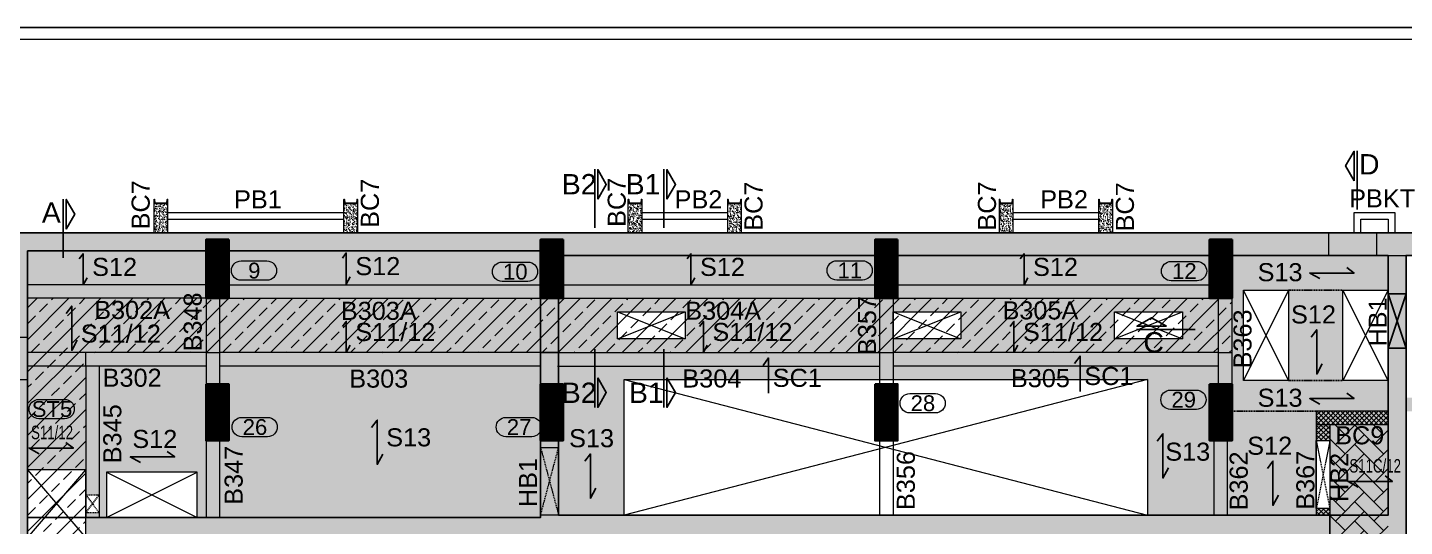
# Model space of a CAD drawing. Header units: millimetres. Extents: x -954 to 225541, y -300291 to -180647.
# Drawn here: x 84765 to 115228, y -205039 to -193996 of the extents above; entities that cross this region are included whole.
import ezdxf
from ezdxf.enums import TextEntityAlignment as Align

# ---------------------------------------------------------------- set-up
doc = ezdxf.new("R2010")
doc.units = ezdxf.units.MM
doc.header["$LTSCALE"] = 100
doc.header["$MEASUREMENT"] = 0
doc.linetypes.add('HIDDEN', pattern=[0.375, 0.25, -0.125])
for name, color, linetype, lineweight in [('+3400 MM SSL', 250, 'Continuous', 9), ('+4200MM SSL', 251, 'Continuous', 9), ('+5200 MM SSL', 250, 'Continuous', 9), ('BEAM', 191, 'Continuous', 20), ('BEAM NO (H)', 121, 'Continuous', 20), ('BEAM NO (V)', 121, 'Continuous', 20), ('COL HATCH', 67, 'Continuous', 25), ('colno', 11, 'Continuous', 15), ('COLUMN', 84, 'Continuous', 30), ('DIM', 8, 'Continuous', 13), ('HATCH', 251, 'Continuous', 9), ('NON STRU. WALL', 3, 'Continuous', 15), ('RET WALL', 31, 'Continuous', 30), ('RET WALL HATCH', 57, 'Continuous', 13), ('SLAB MARK', 241, 'Continuous', 25), ('SLAB NO', 52, 'Continuous', 25), ('SUNK', 251, 'Continuous', 9), ('void', 45, 'Continuous', 18)]:
    doc.layers.add(name, color=color, linetype=linetype, lineweight=lineweight)
for name, color, linetype in [('01_ALL FLOOR PLANS_190205$0$WD-CUTOUT BELOW', 8, 'Continuous'), ('sec', 2, 'Continuous'), ('WD-ELE-1', 2, 'Continuous'), ('WD-RCC SLAB HATCH', 253, 'Continuous')]:
    doc.layers.add(name, color=color, linetype=linetype)
doc.styles.add('ARIAL', font='arial.ttf')
pattern_1 = [(45, (-98996.892, -734137.501), (-8.83883476, 8.83883476), [])]
pattern_2 = [(50, (-47286.1, -571132.81), (107.589027, -9.41282), [11.25, -123.75]), (355, (-47286.1, -571132.81), (-20.8127, 112.82882), [9, -99]), (100.451444, (-47277.14, -571133.6), (86.776327, 103.415999), [9.561029, -105.171317]), (46.1842, (-47286.1, -571102.81), (160.0862, -24.827892), [16.875, -185.625]), (96.635635, (-47272.76, -571104.88), (140.19929, 146.11779), [14.34155, -157.757064]), (351.184164, (-47286.1, -571102.81), (140.19929, 146.11779), [13.5, -148.5]), (21, (-47271.1, -571110.31), (89.536058, -60.392834), [11.25, -123.75]), (326, (-47271.1, -571110.31), (36.4973, 108.772507), [9, -99]), (71.451445, (-47263.64, -571115.34), (126.033357, 48.379673), [9.561029, -105.171317]), (37.5, (-47286.103, -571132.81), (1.8239783, 49.934078), [0, -97.8, 0, -100.5, 0, -99.375]), (7.5, (-47286.103, -571132.81), (39.4604306, 59.161757), [0, -57.3, 0, -95.55, 0, -37.875]), (327.5, (-47319.553, -571132.81), (80.0733654, -3.3832308), [0, -37.5, 0, -117, 0, -155.25]), (317.5, (-47334.55, -571132.81), (87.477925, 15.015747), [0, -48.75, 0, -77.7, 0, -110.25])]

# ---------------------------------------------------------------- blocks, each defined once
blk = doc.blocks.new('A$C4B8E2928')
at = {"layer": 'NON STRU. WALL', "lineweight": 13}
h = blk.add_hatch(dxfattribs=at)
h.set_pattern_fill('AR-CONC', color=8, scale=15, style=0)
h.set_pattern_definition(pattern_2)
h.paths.add_polyline_path([(86750, 8173), (86450, 8173), (86450, 7523), (86750, 7523)])
h = blk.add_hatch(dxfattribs=at)
h.set_pattern_fill('AR-CONC', color=8, scale=15, style=0)
h.set_pattern_definition(pattern_2)
h.paths.add_polyline_path([(90950, 8173), (90650, 8173), (90650, 7523), (90950, 7523)])
h = blk.add_hatch(dxfattribs=at)
h.set_pattern_fill('AR-CONC', color=8, scale=15, style=0)
h.set_pattern_definition(pattern_2)
h.paths.add_polyline_path([(97241, 8173), (96941, 8173), (96941, 7523), (97241, 7523)])
h = blk.add_hatch(dxfattribs=at)
h.set_pattern_fill('AR-CONC', color=8, scale=15, style=0)
h.set_pattern_definition(pattern_2)
h.paths.add_polyline_path([(99441, 8173), (99141, 8173), (99141, 7523), (99441, 7523)])
h = blk.add_hatch(dxfattribs=at)
h.set_pattern_fill('AR-CONC', color=8, scale=15, style=0)
h.set_pattern_definition(pattern_2)
h.paths.add_polyline_path([(105450, 8173), (105150, 8173), (105150, 7523), (105450, 7523)])
h = blk.add_hatch(dxfattribs=at)
h.set_pattern_fill('AR-CONC', color=8, scale=15, style=0)
h.set_pattern_definition(pattern_2)
h.paths.add_polyline_path([(107650, 8173), (107350, 8173), (107350, 7523), (107650, 7523)])
at = {"layer": 'NON STRU. WALL'}
for points in [[(86450, 8173), (86750, 8173), (86750, 7523), (86450, 7523)], [(90650, 8173), (90950, 8173), (90950, 7523), (90650, 7523)], [(96941, 8173), (97241, 8173), (97241, 7523), (96941, 7523)], [(99141, 8173), (99441, 8173), (99441, 7523), (99141, 7523)], [(105150, 8173), (105450, 8173), (105450, 7523), (105150, 7523)], [(107350, 8173), (107650, 8173), (107650, 7523), (107350, 7523)]]:
    blk.add_lwpolyline(points, close=True, dxfattribs=at)

msp = doc.modelspace()

# ---------------------------------------------------------------- hatches: boundary and pattern name
at = {"layer": '+3400 MM SSL'}
h = msp.add_hatch(dxfattribs=at)
h.set_pattern_fill('AR-HBONE', color=256, scale=75, style=0)
h.paths.add_polyline_path([(113578.2, -202788.9), (114865.2, -202788.9), (114865.2, -217638.9), (113578.2, -217638.9)])
at = {"layer": '+4200MM SSL'}
h = msp.add_hatch(dxfattribs=at)
h.set_pattern_fill('ANSI33', color=256, scale=2000, style=0)
h.paths.add_polyline_path([(84765.2, -199988.9), (111415.2, -199988.9), (111415.2, -201188.9), (84765.2, -201188.9)])
h = msp.add_hatch(dxfattribs=at)
h.set_pattern_fill('ANSI33', color=256, scale=2000, style=0)
h.paths.add_polyline_path([(84765.2, -201188.9), (86052.2, -201188.9), (86052.2, -213838.9), (84765.2, -213838.9)])
at = {"layer": '+5200 MM SSL', "lineweight": 13}
h = msp.add_hatch(dxfattribs=at)
h.set_pattern_fill('DOTS', color=5, scale=2000)
h.set_pattern_definition([(0, (-164400.5, -6e-10), (62.5, 125), [0, -125])])
h.paths.add_polyline_path([(122040.2, -202338.9), (121990.2, -202338.9), (121990.2, -201938.9), (123175.2, -201938.9), (123175.2, -199438.9), (125975.2, -199438.9), (125975.2, -201938.9), (126975.2, -201938.9), (126975.2, -198938.9), (118715.2, -198938.9), (118715.2, -199038.9), (118365.2, -199038.9), (118315.2, -199089.7), (118315.2, -202188.9), (115265.2, -202188.9), (115265.2, -199038.9), (96115.2, -199038.9), (96115.2, -198938.9), (84765.2, -198938.9), (84765.2, -203788.9), (86052.2, -203788.9), (86052.2, -205288.9), (84765.2, -205288.9), (84765.2, -207788.9), (86052.2, -207788.9), (86052.2, -209288.9), (84765.2, -209288.9), (84765.2, -211888.9), (86052.2, -211888.9), (86052.2, -213388.9), (84765.2, -213388.9), (84765.2, -229088.9), (88715.2, -229088.9), (88715.2, -230488.9), (91910.2, -230488.9), (91910.2, -230888.9), (91910.2, -233750.2), (92070.3, -234071.6), (94649.8, -232787.3), (96693, -236889.5), (100900.2, -234795), (103533.4, -240074.7), (110064.8, -236823), (109797.4, -236285.9), (110513.6, -235929.3), (110781, -236466.4), (116510.2, -233614.1), (116175.9, -232942.7), (118593, -231739.3), (118867.2, -233027.7), (119160.7, -232965.2), (118525.6, -229982.1), (122340.2, -229170.1), (122121.5, -228143.1), (123295.2, -227893.2), (124148.9, -231903.4), (124540.1, -231820.1), (124352.7, -230939.8), (126308.9, -230523.4), (126496.3, -231403.7), (126975.2, -231301.7), (126975.2, -225613.9), (126675.2, -225613.9), (126675.2, -225313.9), (126975.2, -225313.9), (126975.2, -225163.9), (122040.2, -225163.9), (122040.2, -222738.9), (121940.2, -222738.9), (121940.2, -220038.9), (122040.2, -220038.9)])
h.paths.add_polyline_path([(94035.2, -221063.9), (94835.2, -221063.9), (94835.2, -221413.9), (94035.2, -221413.9)], flags=16)
h.paths.add_polyline_path([(96115.2, -217638.9), (96115.2, -216138.9), (96515.2, -216138.9), (96515.2, -217638.9)], flags=16)
h.paths.add_polyline_path([(96115.2, -213938.9), (96115.2, -212738.9), (96515.2, -212738.9), (96515.2, -213938.9)], flags=16)
h.paths.add_polyline_path([(97965.2, -217638.9), (97965.2, -212583.9), (113278.2, -212583.9), (113278.2, -212138.9), (113578.2, -212138.9), (113578.2, -213638.9), (113278.2, -213638.9), (113278.2, -215138.9), (113578.2, -215138.9), (113578.2, -216638.9), (113278.2, -216638.9), (113278.2, -216258.9), (108128.2, -216258.9), (108128.2, -217638.9)], flags=16)
h.paths.add_polyline_path([(88515.2, -212638.9), (86515.2, -212638.9), (86515.2, -211638.9), (88515.2, -211638.9)], flags=16)
h.paths.add_polyline_path([(86352.2, -212838.9), (86052.2, -212838.9), (86052.2, -212438.9), (86352.2, -212438.9)], flags=16)
h.paths.add_polyline_path([(93840.2, -225588.9), (96115.2, -225588.9), (96115.2, -227738.9), (93840.2, -227738.9)], flags=16)
h.paths.add_polyline_path([(96515.2, -225588.9), (98790.2, -225588.9), (98790.2, -227738.9), (96515.2, -227738.9)], flags=16)
h.paths.add_polyline_path([(97965.2, -211188.9), (97965.2, -206183.9), (113278.2, -206183.9), (113278.2, -206688.9), (113578.2, -206688.9), (113578.2, -208188.9), (113278.2, -208188.9), (113278.2, -209688.9), (113578.2, -209688.9), (113578.2, -211188.9), (113278.2, -211188.9)], flags=16)
h.paths.add_polyline_path([(96115.2, -208438.9), (96115.2, -206938.9), (96515.2, -206938.9), (96515.2, -208438.9)], flags=16)
h.paths.add_polyline_path([(86352.2, -208738.9), (86052.2, -208738.9), (86052.2, -208338.9), (86352.2, -208338.9)], flags=16)
h.paths.add_polyline_path([(96515.2, -229088.9), (97715.2, -229088.9), (97715.2, -230288.9), (96515.2, -230288.9), (96515.2, -229888.9), (96115.2, -229888.9), (96115.2, -229488.9), (96515.2, -229488.9)], flags=16)
h.paths.add_polyline_path([(88515.2, -206238.9), (86515.2, -206238.9), (86515.2, -205238.9), (88515.2, -205238.9)], flags=16)
h.paths.add_polyline_path([(103905.2, -221063.9), (104705.2, -221063.9), (104705.2, -221413.9), (103905.2, -221413.9)], flags=16)
h.paths.add_polyline_path([(88515.2, -204838.9), (86515.2, -204838.9), (86515.2, -203838.9), (88515.2, -203838.9)], flags=16)
h.paths.add_polyline_path([(96115.2, -204788.9), (96115.2, -203288.9), (96515.2, -203288.9), (96515.2, -204788.9)], flags=16)
h.paths.add_polyline_path([(86352.2, -204738.9), (86052.2, -204738.9), (86052.2, -204338.9), (86352.2, -204338.9)], flags=16)
h.paths.add_polyline_path([(97965.2, -204788.9), (97965.2, -201788.9), (103776.7, -201788.9), (109542.7, -201788.9), (109542.7, -204788.9)], flags=16)
h.paths.add_polyline_path([(106315.2, -225588.9), (108590.2, -225588.9), (108590.2, -227738.9), (106315.2, -227738.9)], flags=16)
h.paths.add_polyline_path([(104715.2, -229088.9), (105015.2, -229088.9), (105015.2, -228788.9), (105415.2, -228788.9), (105415.2, -229088.9), (105915.2, -229088.9), (105915.2, -230288.9), (104715.2, -230288.9)], flags=16)
h.paths.add_polyline_path([(109215.2, -221063.9), (110015.2, -221063.9), (110015.2, -221413.9), (109215.2, -221413.9)], flags=16)
h.paths.add_polyline_path([(97815.2, -200888.9), (97815.2, -200288.9), (99315.2, -200288.9), (99315.2, -200888.9)], flags=16)
h.paths.add_polyline_path([(108515.2, -229088.9), (108815.2, -229088.9), (108815.2, -228788.9), (109215.2, -228788.9), (109215.2, -229088.9), (109715.2, -229088.9), (109715.2, -230288.9), (108515.2, -230288.9)], flags=16)
h.paths.add_polyline_path([(103915.2, -200888.9), (103915.2, -200288.9), (105415.2, -200288.9), (105415.2, -200888.9)], flags=16)
h.paths.add_polyline_path([(114065.2, -216073.9), (114065.2, -215073.9), (114865.2, -215073.9), (114865.2, -215373.9), (115265.2, -215373.9), (115265.2, -212288.9), (118315.2, -212288.9), (118315.2, -216888.4), (118315.5, -216888.9), (115265.2, -216888.9), (115265.2, -215773.9), (114865.2, -215773.9), (114865.2, -216073.9)], flags=16)
h.paths.add_polyline_path([(104047.3, -238310.9), (104136.8, -238266.3), (104181.3, -238355.8), (104091.8, -238400.4)], flags=16)
h.paths.add_polyline_path([(114065.2, -209013.9), (114065.2, -208013.9), (114865.2, -208013.9), (114865.2, -208313.9), (115265.2, -208313.9), (115265.2, -207388.9), (118315.2, -207388.9), (118315.2, -211988.9), (115265.2, -211988.9), (115265.2, -208713.9), (114865.2, -208713.9), (114865.2, -209013.9)], flags=16)
h.paths.add_polyline_path([(108815.2, -200888.9), (108815.2, -200288.9), (110315.2, -200288.9), (110315.2, -200888.9)], flags=16)
h.paths.add_polyline_path([(114065.2, -206288.9), (114065.2, -205288.9), (114865.2, -205288.9), (115265.2, -205343.9), (115265.2, -202488.9), (118315.2, -202488.9), (118315.2, -207088.9), (115265.2, -207088.9), (115265.2, -205743.9), (114865.2, -205743.9), (114865.2, -206288.9)], flags=16)
h.paths.add_polyline_path([(113278.2, -204638.9), (113278.2, -203138.9), (113578.2, -203138.9), (113578.2, -204638.9)], flags=16)
h.paths.add_polyline_path([(111665.2, -201808.9), (111665.2, -199808.9), (112665.2, -199808.9), (112665.2, -201808.9)], flags=16)
h.paths.add_polyline_path([(118615.2, -213018.9), (118615.2, -212018.9), (119115.2, -212018.9), (119115.2, -213018.9)], flags=16)
h.paths.add_polyline_path([(113865.2, -201808.9), (113865.2, -199808.9), (114865.2, -199808.9), (114865.2, -201808.9)], flags=16)
h.paths.add_polyline_path([(118615.2, -209163.9), (118615.2, -208163.9), (119115.2, -208163.9), (119115.2, -209163.9)], flags=16)
h.paths.add_polyline_path([(118307, -228955.1), (119480.7, -228705.3), (119636.9, -229438.8), (118463.2, -229688.7)], flags=16)
h.paths.add_polyline_path([(118615.2, -205298.9), (118615.2, -204298.9), (119115.2, -204298.9), (119115.2, -205298.9)], flags=16)
h.paths.add_polyline_path([(119627.4, -228674), (120654.4, -228455.4), (120810.6, -229189), (119783.6, -229407.6)], flags=16)
h.paths.add_polyline_path([(120801.1, -228424.2), (121828.1, -228205.6), (121984.3, -228939.1), (120957.3, -229157.7)], flags=16)
at = {"layer": 'COL HATCH'}
h = msp.add_hatch(dxfattribs=at)
h.set_pattern_fill('ANSI31', color=256, scale=100, style=0)
h.set_pattern_definition(pattern_1)
h.paths.add_polyline_path([(89215.2, -198688.9), (88715.2, -198688.9), (88715.2, -199988.9), (89215.2, -199988.9)])
h = msp.add_hatch(dxfattribs=at)
h.set_pattern_fill('ANSI31', color=256, scale=100, style=0)
h.set_pattern_definition(pattern_1)
h.paths.add_polyline_path([(96615.2, -198688.9), (96115.2, -198688.9), (96115.2, -199988.9), (96615.2, -199988.9)])
h = msp.add_hatch(dxfattribs=at)
h.set_pattern_fill('ANSI31', color=256, scale=100, style=0)
h.set_pattern_definition(pattern_1)
h.paths.add_polyline_path([(104015.2, -198688.9), (103515.2, -198688.9), (103515.2, -199988.9), (104015.2, -199988.9)])
h = msp.add_hatch(dxfattribs=at)
h.set_pattern_fill('ANSI31', color=256, scale=100, style=0)
h.set_pattern_definition(pattern_1)
h.paths.add_polyline_path([(111415.2, -198688.9), (110915.2, -198688.9), (110915.2, -199988.9), (111415.2, -199988.9)])
h = msp.add_hatch(dxfattribs=at)
h.set_pattern_fill('ANSI31', color=256, scale=100, style=0)
h.set_pattern_definition(pattern_1)
h.paths.add_polyline_path([(88715.2, -201888.9), (89215.2, -201888.9), (89215.2, -203138.9), (88715.2, -203138.9)])
h = msp.add_hatch(dxfattribs=at)
h.set_pattern_fill('ANSI31', color=256, scale=100, style=0)
h.set_pattern_definition(pattern_1)
h.paths.add_polyline_path([(96115.2, -201888.9), (96615.2, -201888.9), (96615.2, -203138.9), (96115.2, -203138.9)])
h = msp.add_hatch(dxfattribs=at)
h.set_pattern_fill('ANSI31', color=256, scale=100, style=0)
h.set_pattern_definition(pattern_1)
h.paths.add_polyline_path([(103515.2, -201888.9), (104015.2, -201888.9), (104015.2, -203138.9), (103515.2, -203138.9)])
h = msp.add_hatch(dxfattribs=at)
h.set_pattern_fill('ANSI31', color=256, scale=100, style=0)
h.set_pattern_definition(pattern_1)
h.paths.add_polyline_path([(110915.2, -201888.9), (111415.2, -201888.9), (111415.2, -203138.9), (110915.2, -203138.9)])
at = {"layer": 'HATCH'}
h = msp.add_hatch(dxfattribs=at)
h.set_pattern_fill('ANSI37', color=256, scale=600, style=0)
h.paths.add_polyline_path([(113278.2, -203138.9), (113278.2, -202488.9), (114865.2, -202488.9), (114865.2, -202788.9), (113578.2, -202788.9), (113578.2, -203138.9)])
h = msp.add_hatch(dxfattribs=at)
h.set_pattern_fill('ANSI37', color=256, scale=600, style=0)
h.paths.add_polyline_path([(113278.2, -204638.9), (113578.2, -204638.9), (113578.2, -204788.9), (113278.2, -204788.9)])
at = {"layer": 'RET WALL HATCH'}
h = msp.add_hatch(dxfattribs=at)
h.set_pattern_fill('ANSI33', color=256, scale=1000, style=0)
h.set_pattern_definition([(45, (180198, 657046.5), (-176.776695, 176.776695), []), (45, (180374.77, 657046.5), (-176.776695, 176.776695), [125, -62.5])])
h.paths.add_polyline_path([(114865.2, -211188.9), (96515.2, -211188.9), (96515.2, -205288.9), (114865.2, -205288.9)], flags=16)
h.paths.add_polyline_path([(114865.2, -204788.9), (96515.2, -204788.9), (96515.2, -199038.9), (114865.2, -199038.9)], flags=16)
h.paths.add_polyline_path([(114865.2, -211688.9), (114865.2, -217638.9), (96515.2, -217638.9), (96515.2, -211688.9)], flags=16)
h.paths.add_polyline_path([(114865.2, -218038.9), (114865.2, -230488.9), (106315.2, -230488.9), (106315.2, -218038.9)], flags=16)
h.paths.add_polyline_path([(105915.2, -218038.9), (105915.2, -230488.9), (96515.2, -230488.9), (96515.2, -218038.9)], flags=16)
h.paths.add_polyline_path([(96115.2, -211238.9), (84765.2, -211238.9), (84765.2, -211638.9), (96115.2, -211638.9), (96115.2, -217638.9), (84765.2, -217638.9), (84765.2, -218038.9), (96115.2, -218038.9), (96115.2, -230488.9), (84765.2, -230488.9), (84765.2, -198938.9), (96115.2, -198938.9), (96115.2, -204838.9), (84765.2, -204838.9), (84765.2, -205238.9), (96115.2, -205238.9)], flags=16)
h.paths.add_polyline_path([(100720.6, -235331.2), (103171.9, -240254.7), (99322.5, -242171.2), (96871.3, -237247.6)], flags=16)
h.paths.add_polyline_path([(94470.6, -233323.2), (96331.3, -237060.5), (98964.5, -242349.4), (88490.7, -247563.9), (83997.2, -238538.2), (92443.2, -234332.7)], flags=16)
h.paths.add_polyline_path([(84765.2, -205238.9), (84765.2, -204838.9), (86052.2, -204838.9), (86052.2, -205238.9)], flags=16)
h.paths.add_polyline_path([(96515.2, -201188.9), (96115.2, -201188.9), (96115.2, -199038.9), (96515.2, -199038.9)], flags=16)
h.paths.add_polyline_path([(96115.2, -230488.9), (96115.2, -229088.9), (96515.2, -229088.9), (96515.2, -230488.9)], flags=16)
h.paths.add_polyline_path([(106315.2, -229088.9), (106315.2, -230488.9), (105915.2, -230488.9), (105915.2, -229088.9)], flags=16)
h.paths.add_polyline_path([(94716.9, -233817.5), (95074.7, -233639.3), (94650.2, -232786.4), (83461.5, -238359.9), (88310.9, -248100.3), (100127.4, -242217.3), (99949.2, -241859.2), (99949.3, -241859.2), (100127.4, -242217.3), (116940, -233846.9), (127375.2, -231625.5), (127375.2, -198538.9), (84365.2, -198538.9), (84365.2, -230888.9), (98715.2, -230888.9), (98715.2, -230488.9), (101415.2, -230488.9), (101415.2, -230888.9), (115265.2, -230888.9), (115265.2, -199038.9), (118715.2, -199038.9), (118715.2, -198938.9), (126975.2, -198938.9), (126975.2, -231301.7), (116807.1, -233466.2), (103533.4, -240074.7), (100900.4, -234794.8), (96693, -236889.5), (96033, -235564), (95674.9, -235742.3), (95006.2, -234399.5), (95364.3, -234221.3), (95364.3, -234221.3), (95006.5, -234399.4)])
at = {"layer": 'WD-RCC SLAB HATCH', "ltscale": 1000}
h = msp.add_hatch(dxfattribs=at)
h.set_pattern_fill('ANSI31', color=256, scale=45, angle=-90)
h.set_pattern_definition([(315, (-801943.1566, -124663.138), (3.977475644, 3.977475644), [])])
h.paths.add_polyline_path([(87865.2, -197888.9), (87865.2, -197801.9, 0.4142136), (87862.2, -197798.9), (87859.1, -197798.9, 0.3816891), (87856.1, -197801.6), (87847.7, -197876.5, -0.3816891), (87842.7, -197880.9), (87587.6, -197880.9, -0.3816891), (87582.7, -197876.5), (87574.2, -197801.6, 0.3816891), (87571.2, -197798.9), (87568.2, -197798.9, 0.4142136), (87565.2, -197801.9), (87565.2, -197888.9)])
h = msp.add_hatch(dxfattribs=at)
h.set_pattern_fill('ANSI31', color=256, scale=45, angle=-90)
h.set_pattern_definition([(315, (-797743.1566, -124663.138), (3.977475644, 3.977475644), [])])
h.paths.add_polyline_path([(92065.2, -197888.9), (92065.2, -197801.9, 0.4142136), (92062.2, -197798.9), (92059.1, -197798.9, 0.3816891), (92056.1, -197801.6), (92047.7, -197876.5, -0.3816891), (92042.7, -197880.9), (91787.6, -197880.9, -0.3816891), (91782.7, -197876.5), (91774.2, -197801.6, 0.3816891), (91771.2, -197798.9), (91768.2, -197798.9, 0.4142136), (91765.2, -197801.9), (91765.2, -197888.9)])
h = msp.add_hatch(dxfattribs=at)
h.set_pattern_fill('ANSI31', color=256, scale=45, angle=-90)
h.set_pattern_definition([(315, (-791452.02, -124663.138), (3.977475644, 3.977475644), [])])
h.paths.add_polyline_path([(98356.3, -197888.9), (98356.3, -197801.9, 0.4142136), (98353.3, -197798.9), (98350.2, -197798.9, 0.3816891), (98347.2, -197801.6), (98338.8, -197876.5, -0.3816891), (98333.8, -197880.9), (98078.8, -197880.9, -0.3816891), (98073.8, -197876.5), (98065.3, -197801.6, 0.3816891), (98062.4, -197798.9), (98059.3, -197798.9, 0.4142136), (98056.3, -197801.9), (98056.3, -197888.9)])
h = msp.add_hatch(dxfattribs=at)
h.set_pattern_fill('ANSI31', color=256, scale=45, angle=-90)
h.set_pattern_definition([(315, (-789252.02, -124663.138), (3.977475644, 3.977475644), [])])
h.paths.add_polyline_path([(100556.3, -197888.9), (100556.3, -197801.9, 0.4142136), (100553.3, -197798.9), (100550.2, -197798.9, 0.3816891), (100547.2, -197801.6), (100538.8, -197876.5, -0.3816891), (100533.8, -197880.9), (100278.8, -197880.9, -0.3816891), (100273.8, -197876.5), (100265.3, -197801.6, 0.3816891), (100262.4, -197798.9), (100259.3, -197798.9, 0.4142136), (100256.3, -197801.9), (100256.3, -197888.9)])
h = msp.add_hatch(dxfattribs=at)
h.set_pattern_fill('ANSI31', color=256, scale=45, angle=-90)
h.set_pattern_definition([(315, (-783243.1566, -124663.138), (3.977475644, 3.977475644), [])])
h.paths.add_polyline_path([(106565.2, -197888.9), (106565.2, -197801.9, 0.4142136), (106562.2, -197798.9), (106559.1, -197798.9, 0.3816891), (106556.1, -197801.6), (106547.7, -197876.5, -0.3816891), (106542.7, -197880.9), (106287.6, -197880.9, -0.3816891), (106282.7, -197876.5), (106274.2, -197801.6, 0.3816891), (106271.2, -197798.9), (106268.2, -197798.9, 0.4142136), (106265.2, -197801.9), (106265.2, -197888.9)])
h = msp.add_hatch(dxfattribs=at)
h.set_pattern_fill('ANSI31', color=256, scale=45, angle=-90)
h.set_pattern_definition([(315, (-781043.1566, -124663.138), (3.977475644, 3.977475644), [])])
h.paths.add_polyline_path([(108765.2, -197888.9), (108765.2, -197801.9, 0.4142136), (108762.2, -197798.9), (108759.1, -197798.9, 0.3816891), (108756.1, -197801.6), (108747.7, -197876.5, -0.3816891), (108742.7, -197880.9), (108487.6, -197880.9, -0.3816891), (108482.7, -197876.5), (108474.2, -197801.6, 0.3816891), (108471.2, -197798.9), (108468.2, -197798.9, 0.4142136), (108465.2, -197801.9), (108465.2, -197888.9)])

# ---------------------------------------------------------------- linework, layer by layer
at = {"layer": '+5200 MM SSL', "lineweight": 0}
msp.add_line((96615.2, -198938.9), (96615.2, -199038.9), dxfattribs=at)
at = {"layer": '+5200 MM SSL'}
msp.add_line((88715.2, -201188.9), (89015.2, -201188.9), dxfattribs=at)
at = {"layer": '+5200 MM SSL', "color": 5}
msp.add_lwpolyline([(91910.2, -230888.9), (91910.2, -230488.9), (84765.2, -230488.9), (84765.2, -198938.9), (96115.2, -198938.9), (96115.2, -199038.9), (118715.2, -199038.9)], dxfattribs=at)
at = {"color": 5}
msp.add_lwpolyline([(-953.5, -300291), (149541.8, -300291), (149541.8, -193995.9), (-953.5, -193995.9)], close=True, dxfattribs=at)
at = {"layer": '01_ALL FLOOR PLANS_190205$0$WD-CUTOUT BELOW'}
msp.add_lwpolyline([(115265.2, -199888.9), (114865.2, -199888.9), (114865.2, -201088.9), (115265.2, -201088.9)], close=True, dxfattribs=at)
for points in [[(115265.2, -199888.9), (114865.2, -201088.9)], [(115265.2, -201088.9), (114865.2, -199888.9)]]:
    msp.add_lwpolyline(points, dxfattribs=at)
at = {"layer": 'BEAM'}
for p, q in [((98056.3, -197888.9), (98356.3, -197888.9)), ((87865.2, -198088.9), (91765.2, -198088.9)), ((87865.2, -198238.9), (91765.2, -198238.9)), ((98356.3, -198088.9), (100256.3, -198088.9)), ((98356.3, -198238.9), (100256.3, -198238.9)), ((106565.2, -198088.9), (108465.2, -198088.9)), ((106565.2, -198238.9), (108465.2, -198238.9)), ((88715.2, -199688.9), (84765.2, -199688.9)), ((89215.2, -199688.9), (96115.2, -199688.9)), ((96615.2, -199688.9), (103515.2, -199688.9)), ((104015.2, -199688.9), (110915.2, -199688.9)), ((88715.2, -199988.9), (84765.2, -199988.9)), ((88715.2, -199988.9), (88715.2, -201888.9)), ((89015.2, -199988.9), (89015.2, -201888.9)), ((89215.2, -199988.9), (96115.2, -199988.9)), ((96615.2, -199988.9), (103515.2, -199988.9)), ((103615.2, -199988.9), (103615.2, -201888.9)), ((103915.2, -199988.9), (103915.2, -201888.9)), ((104015.2, -199988.9), (110915.2, -199988.9)), ((111115.2, -201888.9), (111115.2, -199988.9)), ((111415.2, -201888.9), (111415.2, -199988.9)), ((88715.2, -201188.9), (84765.2, -201188.9)), ((86052.2, -201488.9), (86052.2, -201188.9)), ((88715.2, -201188.9), (89015.2, -201188.9)), ((96115.2, -201188.9), (89015.2, -201188.9)), ((96488.1, -201188.9), (103615.2, -201188.9)), ((103615.2, -201188.9), (103915.2, -201188.9)), ((111115.2, -201188.9), (103915.2, -201188.9)), ((111115.2, -201188.9), (111415.2, -201188.9)), ((88715.2, -201488.9), (84765.2, -201488.9)), ((86052.2, -201488.9), (86052.2, -204838.9)), ((86352.2, -201488.9), (86352.2, -204838.9)), ((96115.2, -201488.9), (89015.2, -201488.9)), ((96488.1, -201488.9), (103615.2, -201488.9)), ((111115.2, -201488.9), (103915.2, -201488.9)), ((114865.2, -202488.9), (113278.2, -202488.9)), ((113278.2, -202488.9), (113278.2, -204788.9)), ((114865.2, -202788.9), (113278.2, -202788.9)), ((113578.2, -202788.9), (113578.2, -204788.9)), ((88715.2, -203138.9), (88715.2, -204838.9)), ((89015.2, -203138.9), (89015.2, -204838.9)), ((103615.2, -203138.9), (103615.2, -204788.9)), ((103915.2, -203138.9), (103915.2, -204788.9)), ((111015.2, -204788.9), (111015.2, -203138.9)), ((111315.2, -204788.9), (111315.2, -203138.9))]:
    msp.add_line(p, q, dxfattribs=at)
for points in [[(87565.2, -198538.9), (87565.2, -197888.9)], [(87565.2, -197888.9), (87865.2, -197888.9)], [(87865.2, -197888.9), (87865.2, -198538.9)], [(91765.2, -198538.9), (91765.2, -197888.9)], [(91765.2, -197888.9), (92065.2, -197888.9)], [(92065.2, -197888.9), (92065.2, -198538.9)], [(98056.3, -198538.9), (98056.3, -197888.9)], [(98356.3, -197888.9), (98356.3, -198538.9)], [(100256.3, -198538.9), (100256.3, -197888.9)], [(100256.3, -197888.9), (100556.3, -197888.9)], [(100556.3, -197888.9), (100556.3, -198538.9)], [(106265.2, -198538.9), (106265.2, -197888.9), (106565.2, -197888.9), (106565.2, -198538.9)], [(108465.2, -198538.9), (108465.2, -197888.9), (108765.2, -197888.9), (108765.2, -198538.9)], [(114115.2, -198539.2), (114115.2, -198089.2), (115015.2, -198089.2), (115015.2, -198539.2)], [(114265.2, -198539.2), (114265.2, -198239.2), (114865.2, -198239.2), (114865.2, -198539.2)]]:
    msp.add_lwpolyline(points, dxfattribs=at)
for points in [[(114865.2, -199888.9), (115265.2, -199888.9), (115265.2, -201088.9), (114865.2, -201088.9)], [(113278.2, -203138.9), (113578.2, -203138.9), (113578.2, -204638.9), (113278.2, -204638.9)], [(96115.2, -203288.9), (96515.2, -203288.9), (96515.2, -204788.9), (96115.2, -204788.9)]]:
    msp.add_lwpolyline(points, close=True, dxfattribs=at)
at = {"layer": 'colno', "elevation": -1455.5}
for points in [[(89489.2, -199589.4, -1), (89489.2, -199162), (90061.7, -199162, -1), (90061.7, -199589.4)], [(95263.9, -199613.7, -1), (95263.9, -199186.3), (95836.4, -199186.3, -1), (95836.4, -199613.7)], [(102666.7, -199585.2, -1), (102666.7, -199157.8), (103239.3, -199157.8, -1), (103239.3, -199585.2)], [(110065.8, -199600.8, -1), (110065.8, -199173.4), (110638.4, -199173.4, -1), (110638.4, -199600.8)], [(85013.9, -202653.3, -1), (85013.9, -202225.9), (85586.5, -202225.9, -1), (85586.5, -202653.3)], [(104281.7, -202525.7, -1), (104281.7, -202098.3), (104854.2, -202098.3, -1), (104854.2, -202525.7)], [(110051.6, -202446.8, -1), (110051.6, -202019.4), (110624.2, -202019.4, -1), (110624.2, -202446.8)], [(89504.1, -203051.9, -1), (89504.1, -202624.5), (90076.7, -202624.5, -1), (90076.7, -203051.9)], [(95348.2, -203051.9, -1), (95348.2, -202624.5), (95920.8, -202624.5, -1), (95920.8, -203051.9)]]:
    msp.add_lwpolyline(points, format="xyb", close=True, dxfattribs=at)
at = {"layer": 'COLUMN'}
for points in [[(89215.2, -198688.9), (88715.2, -198688.9), (88715.2, -199988.9), (89215.2, -199988.9)], [(96615.2, -198688.9), (96115.2, -198688.9), (96115.2, -199988.9), (96615.2, -199988.9)], [(104015.2, -198688.9), (103515.2, -198688.9), (103515.2, -199988.9), (104015.2, -199988.9)], [(111415.2, -198688.9), (110915.2, -198688.9), (110915.2, -199988.9), (111415.2, -199988.9)], [(88715.2, -201888.9), (89215.2, -201888.9), (89215.2, -203138.9), (88715.2, -203138.9)], [(96115.2, -201888.9), (96615.2, -201888.9), (96615.2, -203138.9), (96115.2, -203138.9)], [(103515.2, -201888.9), (104015.2, -201888.9), (104015.2, -203138.9), (103515.2, -203138.9)], [(110915.2, -201888.9), (111415.2, -201888.9), (111415.2, -203138.9), (110915.2, -203138.9)]]:
    msp.add_lwpolyline(points, close=True, dxfattribs=at)
at = {"layer": 'DIM'}
msp.add_line((103615.2, -201788.9), (103938.2, -201788.9), dxfattribs=at)
for points in [[(113557, -198538.9), (114606, -198538.9), (114606, -199038.9), (113557, -199038.9)], [(84365.2, -200849), (84765.2, -200849), (84765.2, -201792), (84365.2, -201792)]]:
    msp.add_lwpolyline(points, close=True, dxfattribs=at)
at = {"layer": 'RET WALL', "lineweight": 25}
for p, q in [((96115.2, -201188.9), (96515.2, -201188.9)), ((113578.2, -204788.9), (113578.2, -205288.9))]:
    msp.add_line(p, q, dxfattribs=at)
for points in [[(116807.1, -233466.2), (126975.2, -231301.7), (126975.2, -198938.9), (118665.2, -198938.9), (118665.2, -199038.9), (115265.2, -199038.9), (115265.2, -230888.9), (84365.2, -230888.9), (84365.2, -198538.9), (127375.2, -198538.9), (127375.2, -231625.5), (116940, -233846.9), (88310.9, -248100.3), (83461.5, -238359.9), (94650.2, -232786.4), (96693, -236889.5), (100900.4, -234794.8), (103533.4, -240074.7), (116807.1, -233466.2)], [(84765.2, -204838.9), (96115.2, -204838.9), (96115.2, -198938.9), (84765.2, -198938.9), (84765.2, -230488.9), (96115.2, -230488.9), (96115.2, -218038.9), (84765.2, -218038.9)], [(96515.2, -204788.9), (114865.2, -204788.9), (114865.2, -199038.9), (96515.2, -199038.9), (96515.2, -204788.9)]]:
    msp.add_lwpolyline(points, dxfattribs=at)
at = {"layer": 'sec', "linetype": 'Continuous'}
for p, q in [((114183, -198023.7), (114183, -196727)), ((97313.1, -198430.5), (97313.1, -197133.8)), ((98844.9, -198430.5), (98844.9, -197133.8)), ((85553, -199091.7), (85553, -197795)), ((110598.3, -200675.7), (109301.6, -200675.7)), ((97313.1, -201111.3), (97313.1, -202408)), ((98844.9, -201111.3), (98844.9, -202408))]:
    msp.add_line(p, q, dxfattribs=at)
for points in [[(114115.4, -197387.6), (114115.4, -196732.8), (113926.3, -197060.2), (114115.4, -197387.6)], [(97380.8, -197794.4), (97380.8, -197139.6), (97569.8, -197467), (97380.8, -197794.4)], [(98912.5, -197794.4), (98912.5, -197139.6), (99101.5, -197467), (98912.5, -197794.4)], [(85620.6, -198455.6), (85620.6, -197800.8), (85809.7, -198128.2), (85620.6, -198455.6)], [(109962.2, -200608.1), (109307.4, -200608.1), (109634.8, -200419), (109962.2, -200608.1)], [(97380.8, -201747.4), (97380.8, -202402.2), (97569.8, -202074.8), (97380.8, -201747.4)], [(98912.5, -201747.4), (98912.5, -202402.2), (99101.5, -202074.8), (98912.5, -201747.4)]]:
    msp.add_lwpolyline(points, dxfattribs=at)
at = {"layer": 'SLAB MARK', "linetype": 'HIDDEN'}
for p, q in [((112665.2, -199808.9), (113865.2, -199808.9)), ((112665.2, -201808.9), (113865.2, -201808.9)), ((113278.2, -202488.9), (111415.2, -202488.9))]:
    msp.add_line(p, q, dxfattribs=at)
at = {"layer": 'SLAB MARK', "elevation": 0}
for points in [[(85908.9, -199117.2), (85994.8, -199002.7), (85994.8, -199689.8), (86080.8, -199532.3)], [(91731.9, -199100.2), (91817.8, -198985.7), (91817.8, -199672.8), (91903.8, -199515.3)], [(99356.9, -199117.2), (99442.8, -199002.7), (99442.8, -199689.8), (99528.8, -199532.3)], [(106724.9, -199117.2), (106810.8, -199002.7), (106810.8, -199689.8), (106896.8, -199532.3)], [(113949.8, -199306.5), (114113.4, -199429.3), (113131.8, -199429.3), (113356.8, -199552.1)], [(85620.3, -200324.1), (85743.1, -200160.5), (85743.1, -201142.1), (85865.9, -200917.1)], [(91731.9, -200614.3), (91817.8, -200499.7), (91817.8, -201186.9), (91903.8, -201029.4)], [(99631.2, -200614.3), (99717.1, -200499.7), (99717.1, -201186.9), (99803.1, -201029.4)], [(106503.2, -200614.3), (106589.1, -200499.7), (106589.1, -201186.9), (106675.1, -201029.4)], [(101036.6, -201472.5), (101159.4, -201308.9), (101159.4, -202088.2)], [(107930.6, -201432.5), (108053.4, -201268.9), (108053.4, -202048.2)], [(113949.8, -202085.5), (114113.4, -202208.3), (113131.8, -202208.3), (113356.8, -202331.1)], [(92378, -202848.4), (92500.8, -202684.8), (92500.8, -203666.4), (92623.6, -203441.5)], [(85615.8, -203182.4), (85779.4, -203305.2), (84797.8, -203305.2), (85022.7, -203428)], [(87857, -203376.3), (88020.6, -203499.1), (87039, -203499.1), (87264, -203621.9)], [(97094, -203597.1), (97216.8, -203433.5), (97216.8, -204415.1), (97339.6, -204190.1)], [(112195.1, -203754.5), (112317.9, -203590.9), (112317.9, -204572.5), (112440.7, -204347.5)], [(114798.3, -203921.7), (114961.9, -204044.5), (113980.3, -204044.5), (114205.3, -204167.3)]]:
    msp.add_lwpolyline(points, dxfattribs=at)
at = {"layer": 'SLAB MARK'}
for points in [[(113164.2, -200848.5), (113287, -200684.9), (113287, -201666.5), (113409.8, -201441.5)], [(109759.7, -203148.8), (109882.5, -202985.2), (109882.5, -203966.8), (110005.3, -203741.9)]]:
    msp.add_lwpolyline(points, dxfattribs=at)
at = {"layer": 'SUNK', "color": 6}
msp.add_lwpolyline([(-687.4, -300024.9), (149275.6, -300024.9), (149275.6, -194262.1), (-687.4, -194262.1)], close=True, dxfattribs=at)
at = {"layer": 'void'}
for p, q in [((112665.2, -201808.9), (111665.2, -199808.9)), ((112665.2, -199808.9), (111665.2, -201808.9)), ((114865.2, -201808.9), (113865.2, -199808.9)), ((114865.2, -199808.9), (113865.2, -201808.9)), ((97815.2, -200288.9), (99315.2, -200888.9)), ((97815.2, -200888.9), (99315.2, -200288.9)), ((103915.2, -200288.9), (105415.2, -200888.9)), ((103915.2, -200888.9), (105415.2, -200288.9)), ((108815.2, -200288.9), (110315.2, -200888.9)), ((108815.2, -200888.9), (110315.2, -200288.9)), ((109542.7, -201788.9), (97965.2, -204788.9)), ((97965.2, -201788.9), (109542.7, -204788.9)), ((84765.2, -203788.9), (86052.2, -205288.9)), ((84765.2, -205288.9), (86052.2, -203788.9)), ((86515.2, -203838.9), (88515.2, -204838.9)), ((86515.2, -204838.9), (88515.2, -203838.9))]:
    msp.add_line(p, q, dxfattribs=at)
at = {"layer": 'void', "color": 8, "linetype": 'HIDDEN', "lineweight": 9}
for p, q in [((96115.2, -203288.9), (96515.2, -204788.9)), ((96115.2, -204788.9), (96515.2, -203288.9)), ((86052.2, -204738.9), (86352.2, -204338.9)), ((86052.2, -204338.9), (86352.2, -204738.9))]:
    msp.add_line(p, q, dxfattribs=at)
at = {"layer": 'void'}
for points in [[(111665.2, -201808.9), (111665.2, -199808.9), (112665.2, -199808.9), (112665.2, -201808.9)], [(113865.2, -201808.9), (113865.2, -199808.9), (114865.2, -199808.9), (114865.2, -201808.9)], [(99315.2, -200288.9), (99315.2, -200888.9), (97815.2, -200888.9), (97815.2, -200288.9)], [(105415.2, -200288.9), (105415.2, -200888.9), (103915.2, -200888.9), (103915.2, -200288.9)], [(110315.2, -200288.9), (110315.2, -200888.9), (108815.2, -200888.9), (108815.2, -200288.9)], [(88515.2, -203838.9), (86515.2, -203838.9), (86515.2, -204838.9), (88515.2, -204838.9)]]:
    msp.add_lwpolyline(points, close=True, dxfattribs=at)
for points in [[(103915.2, -201788.9), (109542.7, -201788.9), (109542.7, -204788.9), (97965.2, -204788.9), (97965.2, -201788.9), (103615.2, -201788.9)], [(86052.2, -205288.9), (86052.2, -203788.9), (84765.2, -203788.9), (84765.2, -205288.9), (86052.2, -205288.9)]]:
    msp.add_lwpolyline(points, dxfattribs=at)
at = {"layer": 'void', "color": 8, "linetype": 'HIDDEN', "lineweight": 9}
for points in [[(113278.2, -203138.9), (113578.2, -203138.9), (113578.2, -204638.9), (113278.2, -204638.9)], [(96115.2, -203288.9), (96515.2, -203288.9), (96515.2, -204788.9), (96115.2, -204788.9)], [(86052.2, -204338.9), (86352.2, -204338.9), (86352.2, -204738.9), (86052.2, -204738.9)]]:
    msp.add_lwpolyline(points, close=True, dxfattribs=at)
for points in [[(113578.2, -203138.9), (113278.2, -204638.9)], [(113278.2, -203138.9), (113578.2, -204638.9)]]:
    msp.add_lwpolyline(points, dxfattribs=at)
at = {"layer": 'WD-ELE-1', "ltscale": 1000}
for points in [[(87865.2, -197888.9), (87865.2, -197801.9, 0.4142136), (87862.2, -197798.9), (87859.1, -197798.9, 0.3816891), (87856.1, -197801.6), (87847.7, -197876.5, -0.3816891), (87842.7, -197880.9), (87587.6, -197880.9, -0.3816891), (87582.7, -197876.5), (87574.2, -197801.6, 0.3816891), (87571.2, -197798.9), (87568.2, -197798.9, 0.4142136), (87565.2, -197801.9), (87565.2, -197888.9), (87865.2, -197888.9)], [(92065.2, -197888.9), (92065.2, -197801.9, 0.4142136), (92062.2, -197798.9), (92059.1, -197798.9, 0.3816891), (92056.1, -197801.6), (92047.7, -197876.5, -0.3816891), (92042.7, -197880.9), (91787.6, -197880.9, -0.3816891), (91782.7, -197876.5), (91774.2, -197801.6, 0.3816891), (91771.2, -197798.9), (91768.2, -197798.9, 0.4142136), (91765.2, -197801.9), (91765.2, -197888.9), (92065.2, -197888.9)], [(98356.3, -197888.9), (98356.3, -197801.9, 0.4142136), (98353.3, -197798.9), (98350.2, -197798.9, 0.3816891), (98347.2, -197801.6), (98338.8, -197876.5, -0.3816891), (98333.8, -197880.9), (98078.8, -197880.9, -0.3816891), (98073.8, -197876.5), (98065.3, -197801.6, 0.3816891), (98062.4, -197798.9), (98059.3, -197798.9, 0.4142136), (98056.3, -197801.9), (98056.3, -197888.9), (98356.3, -197888.9)], [(100556.3, -197888.9), (100556.3, -197801.9, 0.4142136), (100553.3, -197798.9), (100550.2, -197798.9, 0.3816891), (100547.2, -197801.6), (100538.8, -197876.5, -0.3816891), (100533.8, -197880.9), (100278.8, -197880.9, -0.3816891), (100273.8, -197876.5), (100265.3, -197801.6, 0.3816891), (100262.4, -197798.9), (100259.3, -197798.9, 0.4142136), (100256.3, -197801.9), (100256.3, -197888.9), (100556.3, -197888.9)]]:
    msp.add_lwpolyline(points, format="xyb", dxfattribs=at)
for points in [[(106565.2, -197888.9), (106565.2, -197801.9, 0.4142136), (106562.2, -197798.9), (106559.1, -197798.9, 0.3816891), (106556.1, -197801.6), (106547.7, -197876.5, -0.3816891), (106542.7, -197880.9), (106287.6, -197880.9, -0.3816891), (106282.7, -197876.5), (106274.2, -197801.6, 0.3816891), (106271.2, -197798.9), (106268.2, -197798.9, 0.4142136), (106265.2, -197801.9), (106265.2, -197888.9)], [(108765.2, -197888.9), (108765.2, -197801.9, 0.4142136), (108762.2, -197798.9), (108759.1, -197798.9, 0.3816891), (108756.1, -197801.6), (108747.7, -197876.5, -0.3816891), (108742.7, -197880.9), (108487.6, -197880.9, -0.3816891), (108482.7, -197876.5), (108474.2, -197801.6, 0.3816891), (108471.2, -197798.9), (108468.2, -197798.9, 0.4142136), (108465.2, -197801.9), (108465.2, -197888.9)]]:
    msp.add_lwpolyline(points, format="xyb", close=True, dxfattribs=at)

# ---------------------------------------------------------------- block references
at = {"layer": 'NON STRU. WALL'}
msp.add_blockref('A$C4B8E2928', (1115.2, -206062.3), dxfattribs=at)

# ---------------------------------------------------------------- texts
at = {"layer": 'BEAM NO (H)', "style": 'ARIAL'}
for s, p in [('PB1', (89862.4, -197798.1)), ('PB2', (99609, -197798.1)), ('PB2', (107697.7, -197798.1)), ('PBKT', (114733.9, -197777.4, 0)), ('B302A', (87078.9, -200247)), ('B303A', (92535.8, -200266.3)), ('B304A', (100155.1, -200263.1)), ('B305A', (107174, -200255.6)), ('B302', (87078.9, -201747)), ('B303', (92535.8, -201766.3)), ('B304', (99905.1, -201763.1)), ('B305', (107174, -201755.6)), ('BC9', (114239.2, -203020.8))]:
    msp.add_text(s, height=400, dxfattribs=at).set_placement(p, align=Align.MIDDLE_CENTER)
at = {"layer": 'BEAM NO (V)', "style": 'ARIAL'}
for s, p in [('BC7', (92338.7, -197886.7)), ('BC7', (97800.5, -197865.5, 0)), ('BC7', (87267.6, -197920.1)), ('BC7', (100826.2, -197950.8, 0)), ('BC7', (105991.3, -197947.5, 0)), ('BC7', (109042.9, -197965.5, 0)), ('B348', (88418.8, -200512.2, 0)), ('B357', (103338.6, -200591.6, 0)), ('HB1', (114637, -200513)), ('B363', (111644.4, -200888.4, 0)), ('B345', (86639.6, -202987.7, 0)), ('B347', (89324.5, -203906.3, 0)), ('B356', (104195.5, -204021.9, 0)), ('B362', (111560.7, -204031, 0)), ('B367', (113034.5, -204015.9, 0)), ('HB2', (113784.3, -203953.5, 0)), ('HB1', (95836.1, -204066.5, 0))]:
    msp.add_text(s, height=400, rotation=90, dxfattribs=at).set_placement(p, align=Align.MIDDLE_CENTER)
at = {"layer": 'colno', "style": 'ARIAL'}
for s, p in [('9', (89781.7, -199375.2, -11644)), ('10', (95556.4, -199399.5, -11644)), ('11', (102959.2, -199371, -11644)), ('12', (110358.4, -199386.6, -11644)), ('ST5', (85306.5, -202439.1, -11644)), ('28', (104574.2, -202311.5, -11644)), ('29', (110344.1, -202232.6, -11644)), ('26', (89796.6, -202837.7, -11644)), ('27', (95640.7, -202837.7, -11644))]:
    msp.add_text(s, height=350, dxfattribs=at).set_placement(p, align=Align.MIDDLE_CENTER)
at = {"layer": 'sec', "linetype": 'Continuous', "style": 'ARIAL'}
for s, p in [('D', (114222.4, -197248.1)), ('B2', (96584.9, -197688.9)), ('B1', (97998.1, -197688.9)), ('A', (85081.8, -198316.1)), ('C', (109452, -201188.9)), ('B2', (96584.9, -202304.8)), ('B1', (98071.1, -202304.8))]:
    msp.add_text(s, height=450, dxfattribs=at).set_placement(p)
at = {"layer": 'SLAB NO', "style": 'ARIAL'}
for s, p in [('S12', (86194.7, -199493.6)), ('S12', (92017.7, -199476.6)), ('S12', (99642.7, -199493.6)), ('S12', (107010.7, -199493.6)), ('S13', (111979, -199610.8)), ('S12', (112718.3, -200546, 0)), ('S11/12', (85942.9, -200969.6)), ('S11/12', (92017.7, -200933.6)), ('S11/12', (99917, -200933.6)), ('S11/12', (106789, -200933.6)), ('SC1', (101251.5, -201948.8)), ('SC1', (108145.5, -201908.8)), ('S13', (111979, -202389.8)), ('S13', (92700.7, -203266)), ('S13', (96746.6, -203285.4)), ('S12', (87083.4, -203301.3)), ('S13', (109936.5, -203583.2, 0)), ('S12', (111749.2, -203452))]:
    msp.add_text(s, height=400, dxfattribs=at).set_placement(p)
at = {"layer": 'SLAB NO', "style": 'ARIAL', "width": 0.7}
for s, p in [('S11/12', (84842.2, -203107.5)), ('S11C/12', (114008.9, -203846.7))]:
    msp.add_text(s, height=300, dxfattribs=at).set_placement(p)

doc.saveas('drawing.dxf')
